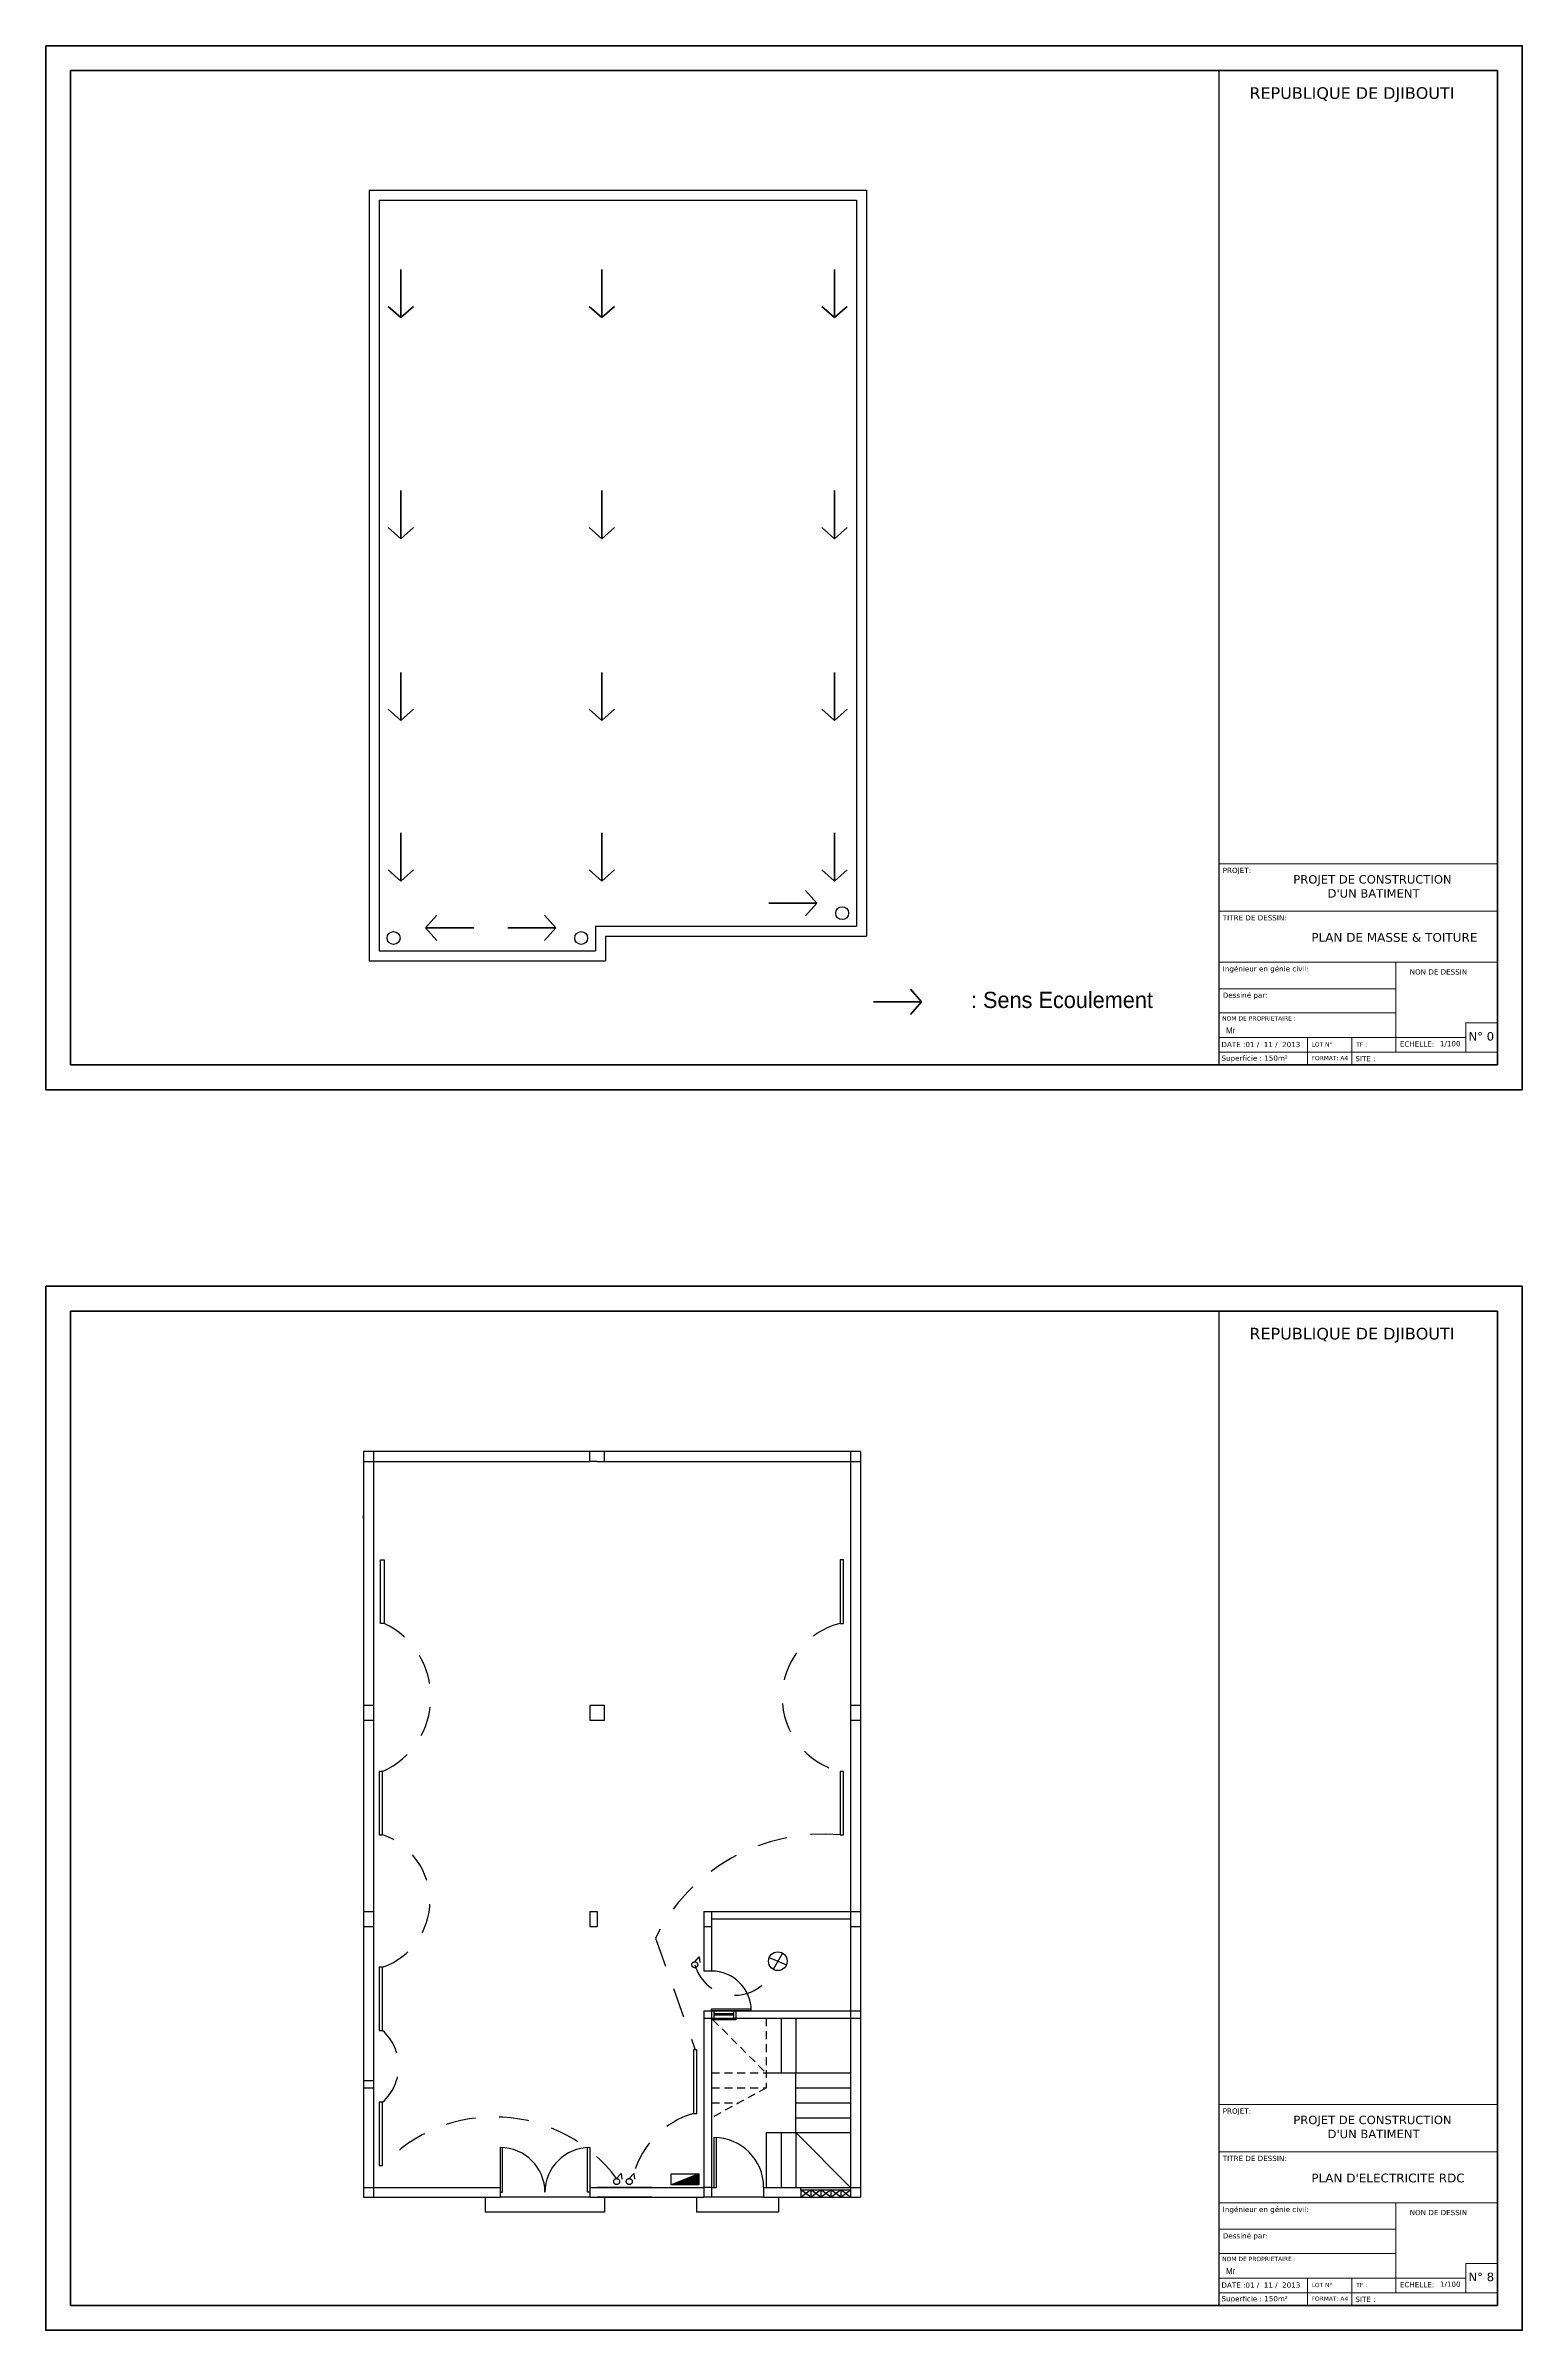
# Model space of a CAD drawing. Extents: x -110 to 3211, y -163 to 893.
# Drawn here: x 2020.37 to 2050.07, y 0.45 to 46.41 of the extents above; entities that cross this region are included whole.
import ezdxf

# ---------------------------------------------------------------- set-up
doc = ezdxf.new("R2010")
doc.units = 0
doc.header["$LTSCALE"] = 0.8
doc.header["$MEASUREMENT"] = 0
doc.linetypes.add('DASHED', pattern=[0.75, 0.5, -0.25])
doc.linetypes.add('JIS_02_0.7', pattern=[1.35, 0.75, -0.6])
doc.layers.get('0').update_dxf_attribs({"color": 5, "linetype": 'CONTINUOUS'})
for name, color, linetype in [('CALQUES2', 1, 'CONTINUOUS'), ('COMBLDG', 7, 'CONTINUOUS'), ('COTATITION', 5, 'CONTINUOUS'), ('ST-SANITAIRE', 180, 'CONTINUOUS'), ('STR', 5, 'CONTINUOUS'), ('WALL', 6, 'CONTINUOUS'), ('électricité', 1, 'CONTINUOUS')]:
    doc.layers.add(name, color=color, linetype=linetype)

msp = doc.modelspace()

# ---------------------------------------------------------------- hatches: boundary and pattern name
at = {"layer": 'WALL'}
h = msp.add_hatch(dxfattribs=at)
h.set_pattern_fill('NET', scale=0.1, angle=45, style=0)
h.set_pattern_definition([(45, (1868.03725, -95.692825), (-0.0088388348, 0.0088388348), []), (135, (1868.03725, -95.692825), (-0.0088388348, -0.0088388348), [])])
h.paths.add_polyline_path([(2034.252, 6.699), (2034.252, 6.729), (2033.76, 6.729), (2033.76, 6.699)])
at = {"layer": 'électricité', "lineweight": 25}
msp.add_hatch(color=256, dxfattribs=at).paths.add_polyline_path([(2033.505, 3.38), (2033.505, 3.604), (2032.95, 3.38)])

# ---------------------------------------------------------------- linework, layer by layer
at = {"color": 5, "lineweight": 40}
for p, q in [((2020.869, 45.907), (2020.869, 25.907)), ((2020.869, 45.907), (2049.569, 45.907)), ((2049.569, 45.907), (2049.569, 25.907)), ((2020.869, 25.907), (2049.569, 25.907)), ((2020.869, 20.953), (2020.869, 0.953)), ((2020.869, 20.953), (2049.569, 20.953)), ((2049.569, 20.953), (2049.569, 0.953)), ((2020.869, 0.953), (2049.569, 0.953))]:
    msp.add_line(p, q, dxfattribs=at)
at = {"color": 5, "lineweight": 100}
for points in [[(2020.369, 46.407), (2050.069, 46.407), (2050.069, 25.407), (2020.369, 25.407)], [(2020.369, 21.453), (2050.069, 21.453), (2050.069, 0.453), (2020.369, 0.453)]]:
    msp.add_lwpolyline(points, close=True, dxfattribs=at)
at = {"layer": 'CALQUES2', "color": 7, "linetype": 'Continuous', "lineweight": 35}
for p, q in [((2027.512, 41.904), (2027.512, 40.937)), ((2031.555, 41.904), (2031.555, 40.937)), ((2036.233, 41.904), (2036.233, 40.937)), ((2027.512, 40.937), (2027.257, 41.162)), ((2027.512, 40.937), (2027.767, 41.162)), ((2031.555, 40.937), (2031.3, 41.162)), ((2031.555, 40.937), (2031.81, 41.162)), ((2036.233, 40.937), (2035.978, 41.162)), ((2036.233, 40.937), (2036.488, 41.162)), ((2027.512, 37.457), (2027.512, 36.489)), ((2031.555, 37.457), (2031.555, 36.489)), ((2036.233, 37.457), (2036.233, 36.489)), ((2027.512, 36.489), (2027.257, 36.714)), ((2027.512, 36.489), (2027.767, 36.714)), ((2031.555, 36.489), (2031.3, 36.714)), ((2031.555, 36.489), (2031.81, 36.714)), ((2036.233, 36.489), (2035.978, 36.714)), ((2036.233, 36.489), (2036.488, 36.714)), ((2027.512, 33.801), (2027.512, 32.834)), ((2031.555, 33.801), (2031.555, 32.834)), ((2036.233, 33.801), (2036.233, 32.834)), ((2027.512, 32.834), (2027.257, 33.059)), ((2027.512, 32.834), (2027.767, 33.059)), ((2031.555, 32.834), (2031.3, 33.059)), ((2031.555, 32.834), (2031.81, 33.059)), ((2036.233, 32.834), (2035.978, 33.059)), ((2036.233, 32.834), (2036.488, 33.059)), ((2027.512, 30.572), (2027.512, 29.605)), ((2031.555, 30.572), (2031.555, 29.605)), ((2036.233, 30.572), (2036.233, 29.605)), ((2027.512, 29.605), (2027.257, 29.829)), ((2027.512, 29.605), (2027.767, 29.829)), ((2031.555, 29.605), (2031.3, 29.829)), ((2031.555, 29.605), (2031.81, 29.829)), ((2035.878, 29.162), (2035.653, 29.417)), ((2036.233, 29.605), (2035.978, 29.829)), ((2036.233, 29.605), (2036.488, 29.829)), ((2034.911, 29.162), (2035.878, 29.162)), ((2035.878, 29.162), (2035.653, 28.907)), ((2028.011, 28.662), (2028.236, 28.917)), ((2028.979, 28.662), (2028.011, 28.662)), ((2028.011, 28.662), (2028.236, 28.407)), ((2029.662, 28.662), (2030.629, 28.662)), ((2030.629, 28.662), (2030.405, 28.917)), ((2030.629, 28.662), (2030.405, 28.407)), ((2037.019, 27.176), (2037.986, 27.176)), ((2037.986, 27.176), (2037.762, 27.431)), ((2037.986, 27.176), (2037.762, 26.921))]:
    msp.add_line(p, q, dxfattribs=at)
at = {"layer": 'COMBLDG', "color": 7, "lineweight": 30}
for p, q in [((2043.97, 25.907), (2043.97, 45.907)), ((2043.97, 0.953), (2043.97, 20.953))]:
    msp.add_line(p, q, dxfattribs=at)
at = {"layer": 'COMBLDG', "color": 7, "lineweight": 9}
for p, q in [((2043.97, 29.949, 0.176), (2049.569, 29.949, -0.565)), ((2043.97, 28.996, 0.176), (2049.569, 28.996, -0.565)), ((2043.97, 27.97, 0.176), (2049.569, 27.97, -0.565)), ((2047.527, 27.97, -0.295), (2047.527, 26.162, -0.532)), ((2043.97, 27.439, 0), (2047.527, 27.439, -0.47)), ((2043.97, 26.951, 0.176), (2047.527, 26.951, -0.295)), ((2048.93, 26.75, -1.065), (2049.569, 26.75, -1.13)), ((2048.93, 26.75, 0), (2048.93, 26.162, 0)), ((2043.97, 26.456), (2048.93, 26.456, -0.5)), ((2045.748, 26.456, 0.039), (2045.748, 25.907, -0.033)), ((2046.638, 25.907, 0), (2046.638, 26.456, 0)), ((2043.97, 26.162, 0), (2049.569, 26.162)), ((2043.97, 4.995, 0.176), (2049.569, 4.995, -0.565)), ((2043.97, 4.042, 0.176), (2049.569, 4.042, -0.565)), ((2043.97, 3.016, 0.176), (2049.569, 3.016, -0.565)), ((2047.527, 3.016, -0.295), (2047.527, 1.208, -0.532)), ((2043.97, 2.485, 0), (2047.527, 2.485, -0.47)), ((2043.97, 1.997, 0.176), (2047.527, 1.997, -0.295)), ((2043.97, 1.502), (2048.93, 1.502, -0.5)), ((2045.748, 1.502, 0.039), (2045.748, 0.953, -0.033)), ((2046.638, 0.953, 0), (2046.638, 1.502, 0)), ((2048.93, 1.797, -1.065), (2049.569, 1.797, -1.13)), ((2048.93, 1.797, 0), (2048.93, 1.208, 0)), ((2043.97, 1.208, 0), (2049.569, 1.208))]:
    msp.add_line(p, q, dxfattribs=at)
at = {"layer": 'ST-SANITAIRE', "ltscale": 0.3}
for centre in [(2036.389, 28.958), (2027.366, 28.458), (2031.14, 28.458)]:
    msp.add_circle(centre, 0.13, dxfattribs=at)
at = {"layer": 'STR', "color": 252, "linetype": 'DASHED', "ltscale": 0.4}
for p, q in [((2033.79, 6.699), (2034.86, 5.629)), ((2034.86, 6.729), (2034.86, 5.329)), ((2033.76, 5.629), (2034.86, 5.629)), ((2033.76, 5.329), (2034.86, 5.329)), ((2034.86, 5.329), (2033.76, 4.729)), ((2033.76, 5.029), (2034.31, 5.029))]:
    msp.add_line(p, q, dxfattribs=at)
at = {"layer": 'STR', "color": 252}
for p, q in [((2035.16, 6.729), (2035.16, 5.629)), ((2035.46, 6.729), (2035.46, 5.629)), ((2034.86, 5.629), (2036.56, 5.629)), ((2035.46, 4.429), (2035.46, 5.629)), ((2035.46, 5.329), (2036.56, 5.329)), ((2035.46, 5.029), (2036.56, 5.029)), ((2035.46, 4.729), (2036.56, 4.729)), ((2034.86, 4.429), (2036.56, 4.429)), ((2034.86, 4.429), (2034.86, 3.329)), ((2035.16, 4.429), (2035.16, 3.329)), ((2035.46, 4.429), (2035.46, 3.329)), ((2035.46, 4.429), (2036.56, 3.329)), ((2029.211, 3.129), (2029.211, 2.829)), ((2031.611, 2.829), (2029.211, 2.829)), ((2031.311, 3.129), (2029.511, 3.129)), ((2031.611, 3.129), (2031.611, 2.829)), ((2033.46, 3.129), (2033.46, 2.829)), ((2035.11, 2.829), (2033.46, 2.829)), ((2034.81, 3.129), (2033.76, 3.129)), ((2035.11, 3.129), (2035.11, 2.829))]:
    msp.add_line(p, q, dxfattribs=at)
at = {"layer": 'WALL', "color": 7}
for p, q in [((2026.878, 43.498), (2026.878, 27.998)), ((2026.878, 43.498), (2036.878, 43.498)), ((2027.078, 43.298), (2027.078, 28.198)), ((2027.078, 43.298), (2036.678, 43.298)), ((2036.678, 43.298), (2036.678, 28.698)), ((2036.878, 43.498), (2036.878, 28.498)), ((2031.429, 28.698), (2036.678, 28.698)), ((2031.429, 28.698), (2031.429, 28.198)), ((2031.629, 28.498), (2036.878, 28.498)), ((2031.629, 28.498), (2031.629, 27.998)), ((2027.078, 28.198), (2031.429, 28.198)), ((2026.878, 27.998), (2031.629, 27.998)), ((2026.76, 18.129), (2026.76, 3.129)), ((2026.76, 18.129), (2026.76, 4.304)), ((2036.76, 18.129), (2026.76, 18.129)), ((2026.76, 17.929), (2031.311, 17.929)), ((2026.96, 18.129), (2026.96, 3.129)), ((2031.311, 17.929), (2031.311, 18.129)), ((2031.461, 17.929), (2031.311, 17.929)), ((2031.461, 17.929), (2036.76, 17.929)), ((2031.611, 17.929), (2031.611, 18.129)), ((2036.56, 18.129), (2036.56, 7.779)), ((2036.76, 18.129), (2036.76, 7.779)), ((2026.76, 16.929), (2026.76, 16.854)), ((2026.76, 16.929), (2026.76, 16.854)), ((2026.76, 16.779), (2026.76, 16.854)), ((2026.76, 16.779), (2026.76, 16.854)), ((2026.76, 13.029), (2026.96, 13.029)), ((2031.311, 13.029), (2031.611, 13.029)), ((2031.311, 13.029), (2031.311, 12.729)), ((2031.611, 12.729), (2031.611, 13.029)), ((2036.56, 13.029), (2036.76, 13.029)), ((2026.76, 12.729), (2026.96, 12.729)), ((2031.311, 12.729), (2031.611, 12.729)), ((2036.56, 12.729), (2036.76, 12.729)), ((2026.76, 8.879), (2026.96, 8.879)), ((2031.311, 8.879), (2031.461, 8.879)), ((2031.311, 8.879), (2031.311, 8.579)), ((2031.311, 8.879), (2031.311, 8.579)), ((2031.461, 8.879), (2031.461, 8.579)), ((2031.461, 8.879), (2031.461, 8.579)), ((2033.61, 8.879), (2036.76, 8.879)), ((2033.61, 8.879), (2033.61, 7.679)), ((2033.76, 8.879), (2033.76, 7.679)), ((2026.76, 8.579), (2026.96, 8.579)), ((2031.311, 8.579), (2031.461, 8.579)), ((2033.61, 8.579), (2033.76, 8.579)), ((2033.76, 8.729), (2036.56, 8.729)), ((2036.56, 8.579), (2036.76, 8.579)), ((2033.76, 7.679), (2033.61, 7.679)), ((2036.56, 7.779), (2036.56, 3.279)), ((2036.76, 7.779), (2036.76, 3.129)), ((2033.76, 6.879), (2033.76, 6.919)), ((2033.76, 6.919), (2034.559, 6.919)), ((2033.61, 6.879), (2036.76, 6.879)), ((2033.61, 6.879), (2033.61, 3.129)), ((2033.61, 6.729), (2036.76, 6.729)), ((2033.76, 6.879), (2033.76, 3.129)), ((2034.56, 6.879), (2033.76, 6.879)), ((2034.252, 6.699), (2033.76, 6.699)), ((2033.81, 6.879), (2033.81, 6.729)), ((2034.202, 6.819), (2033.81, 6.819)), ((2034.202, 6.789), (2033.81, 6.789)), ((2034.202, 6.879), (2034.202, 6.729)), ((2034.252, 6.879), (2034.252, 6.729)), ((2034.252, 6.729), (2034.252, 6.699)), ((2026.76, 5.479), (2026.96, 5.479)), ((2026.76, 5.329), (2026.96, 5.329)), ((2033.81, 4.329), (2033.81, 3.329)), ((2033.86, 3.329), (2033.86, 4.327)), ((2029.511, 4.129), (2029.511, 3.229)), ((2029.556, 3.229), (2029.556, 4.128)), ((2031.266, 3.229), (2031.266, 4.128)), ((2031.311, 4.129), (2031.311, 3.229)), ((2026.76, 3.329), (2029.511, 3.329)), ((2029.511, 3.329), (2029.511, 3.129)), ((2029.511, 3.229), (2029.556, 3.229)), ((2031.311, 3.229), (2031.266, 3.229)), ((2031.311, 3.329), (2033.61, 3.329)), ((2031.311, 3.329), (2031.311, 3.129)), ((2032.56, 3.329), (2031.461, 3.329)), ((2033.56, 3.329), (2033.61, 3.329)), ((2033.76, 3.329), (2033.61, 3.329)), ((2033.76, 3.329), (2033.81, 3.329)), ((2033.81, 3.329), (2033.86, 3.329)), ((2034.81, 3.329), (2036.76, 3.329)), ((2034.81, 3.329), (2034.81, 3.129)), ((2035.56, 3.279), (2035.56, 3.329)), ((2035.56, 3.279), (2035.56, 3.129)), ((2035.56, 3.129), (2035.755, 3.279)), ((2035.76, 3.129), (2035.56, 3.279)), ((2035.56, 3.279), (2036.56, 3.279)), ((2035.76, 3.279), (2035.76, 3.129)), ((2035.76, 3.129), (2035.955, 3.279)), ((2035.96, 3.129), (2035.76, 3.279)), ((2035.96, 3.279), (2035.96, 3.129)), ((2035.96, 3.129), (2036.155, 3.279)), ((2036.16, 3.129), (2035.96, 3.279)), ((2036.16, 3.279), (2036.16, 3.129)), ((2036.16, 3.129), (2036.355, 3.279)), ((2036.36, 3.129), (2036.16, 3.279)), ((2036.36, 3.279), (2036.36, 3.129)), ((2036.36, 3.129), (2036.555, 3.279)), ((2036.56, 3.129), (2036.36, 3.279)), ((2036.56, 3.279), (2036.56, 3.129)), ((2026.76, 3.129), (2029.511, 3.129)), ((2031.311, 3.129), (2033.61, 3.129)), ((2032.56, 3.129), (2031.461, 3.129)), ((2033.76, 3.129), (2033.61, 3.129)), ((2034.81, 3.129), (2036.61, 3.129)), ((2036.61, 3.129), (2036.76, 3.129)), ((2036.61, 3.129), (2036.76, 3.129)), ((2036.61, 3.129), (2036.76, 3.129))]:
    msp.add_line(p, q, dxfattribs=at)
for centre, radius, start, end in [((2033.76, 6.879), 0.8, 0, 90), ((2033.81, 3.329), 1, 0, 90), ((2029.511, 3.229), 0.9, 0, 90), ((2031.311, 3.229), 0.9, 90, 180)]:
    msp.add_arc(centre, radius, start, end, dxfattribs=at)
at = {"layer": 'électricité', "linetype": 'JIS_02_0.7'}
for p, q in [((2032.633, 8.343), (2033.432, 6.093)), ((2033.424, 7.865), (2033.513, 7.966)), ((2033.424, 7.865), (2033.513, 7.966)), ((2033.513, 7.966), (2033.526, 7.852)), ((2033.513, 7.966), (2033.526, 7.852)), ((2031.853, 3.505), (2031.942, 3.605)), ((2031.942, 3.605), (2031.955, 3.492)), ((2032.107, 3.505), (2032.196, 3.605)), ((2032.196, 3.605), (2032.209, 3.492))]:
    msp.add_line(p, q, dxfattribs=at)
at = {"layer": 'électricité'}
for p, q in [((2034.924, 7.953), (2035.267, 7.802)), ((2035.186, 8.042), (2035.004, 7.714))]:
    msp.add_line(p, q, dxfattribs=at)
at = {"layer": 'électricité', "lineweight": 25}
msp.add_line((2033.505, 3.604), (2032.95, 3.38), dxfattribs=at)
at = {"layer": 'électricité'}
for points in [[(2027.174, 15.949), (2027.174, 14.673), (2027.103, 14.673), (2027.103, 15.949), (2027.174, 15.949)], [(2036.346, 15.949), (2036.346, 14.673), (2036.417, 14.673), (2036.417, 15.949), (2036.346, 15.949)], [(2027.074, 11.695), (2027.074, 10.418), (2027.145, 10.418), (2027.145, 11.695), (2027.074, 11.695)], [(2036.346, 11.695), (2036.346, 10.418), (2036.417, 10.418), (2036.417, 11.695), (2036.346, 11.695)], [(2027.074, 7.759), (2027.074, 6.483), (2027.145, 6.483), (2027.145, 7.759), (2027.074, 7.759)], [(2033.396, 6.093), (2033.396, 4.816), (2033.467, 4.816), (2033.467, 6.093), (2033.396, 6.093)], [(2027.074, 5.044), (2027.074, 3.767), (2027.145, 3.767), (2027.145, 5.044), (2027.074, 5.044)]]:
    msp.add_lwpolyline(points, dxfattribs=at)
at = {"layer": 'électricité', "lineweight": 25}
msp.add_lwpolyline([(2032.95, 3.604), (2033.505, 3.604), (2033.505, 3.38), (2032.95, 3.38)], close=True, dxfattribs=at)
at = {"layer": 'électricité', "linetype": 'JIS_02_0.7'}
for centre in [(2033.424, 7.806), (2033.424, 7.806), (2031.853, 3.445), (2032.107, 3.445)]:
    msp.add_circle(centre, 0.0596, dxfattribs=at)
at = {"layer": 'électricité'}
msp.add_circle((2035.095, 7.878), 0.188, dxfattribs=at)
at = {"layer": 'électricité', "linetype": 'JIS_02_0.7'}
for centre, radius, start, end in [((2026.478, 13.19), 1.638, 294.0462, 64.7617), ((2036.713, 13.183), 1.532, 103.7348, 256.1693), ((2026.693, 9.089), 1.404, 288.7794, 71.1131), ((2036.006, 6.665), 3.768, 84.7874, 153.5536), ((2034.23, 8.029), 0.836, 195.5228, 337.8182), ((2026.509, 5.763), 0.96, 311.4592, 48.5408), ((2029.39, 1.682), 3.064, 36.509, 137.1069), ((2033.891, 3.123), 1.762, 106.2153, 164.1147)]:
    msp.add_arc(centre, radius, start, end, dxfattribs=at)

# ---------------------------------------------------------------- texts
at = {"layer": 'COMBLDG', "color": 7, "lineweight": 9, "attachment_point": 1}
for s, insert, char_height, width in [('\\pi1.6214;{\\fVerdana|b0|i0|c0|p34;REPUBLIQUE DE DJIBOUTI}', (2042.959, 45.572, -0.623), 0.23381, 7.52173), ('{\\fVerdana|b0|i0|c0|p34;\\C55;PROJET:}', (2044.044, 29.871, -0.147), 0.10489, 11.75043), ("\\pi1.5704;{\\fVerdana|b0|i0|c0|p34;PROJET DE CONSTRUCTION \\P\\pi2.259;D'UN BATIMENT }", (2043.893, 29.723, 0.603), 0.16932, 6.38547), ('{\\fVerdana|b0|i0|c0|p34;\\C55;TITRE DE DESSIN:}', (2044.044, 28.918, -0.147), 0.10489, 11.75043), ('{\\fVerdana|b0|i0|c0|p34;PLAN DE MASSE & TOITURE}', (2045.826, 28.559, -0.663), 0.17573, 5.65342), ('{\\fVerdana|b0|i0|c0|p34;\\C55;Ingénieur en génie civil:}', (2044.044, 27.892, -0.147), 0.10489, 11.75043), ('{\\fVerdana|b0|i0|c0|p34;NON DE DESSIN}', (2047.804, 27.829, -0.478), 0.10489, 11.75043), ('{\\fVerdana|b0|i0|c0|p34;\\C55;Dessiné par:}', (2044.045, 27.361, -0.323), 0.10489, 11.75043), ('{\\fVerdana|b0|i0|c0|p34;\\C55;NOM DE PROPRIETAIRE :}', (2044.032, 26.886, -0.094), 0.08772, 9.82617), ('{\\fArial|b0|i0|c0|p34; \\fColonna MT|b0|i0|c0|p82; \\H1.143x;Mr }', (2044.028, 26.66, -0.176), 0.10489, 11.75043), ('{\\fVerdana|b0|i0|c0|p34;DATE :01 /  11 /  2013}', (2044.018, 26.369, -0.323), 0.10489, 11.75043), ('{\\fVerdana|b0|i0|c0|p34;LOT N° }', (2045.831, 26.362, -0.228), 0.08651, 9.69138), ('{\\fVerdana|b0|i0|c0|p34;TF : }', (2046.73, 26.362, -0.267), 0.08651, 9.69138), ('{\\fVerdana|b0|i0|c0|p34;ECHELLE:}', (2047.607, 26.379, -0.668), 0.10489, 11.75043), ('{\\fVerdana|b0|i0|c0|p34;1/100}', (2048.412, 26.387, -0.565), 0.10489, 11.75043), ('{\\fVerdana|b0|i0|c0|p34;N° 0}', (2048.987, 26.566, -0.12), 0.1704, 19.08879), ('{\\fVerdana|b0|i0|c0|p34;Superficie : 150m²}', (2044.018, 26.094, -0.32), 0.10489, 11.75043), ('{\\fVerdana|b0|i0|c0|p34;FORMAT: A4}', (2045.831, 26.087, -0.264), 0.08651, 9.69138), ('{\\fVerdana|b0|i0|c0|p34;SITE : }', (2046.712, 26.084, -0.323), 0.10489, 11.75043), ('\\pi1.6214;{\\fVerdana|b0|i0|c0|p34;REPUBLIQUE DE DJIBOUTI}', (2042.959, 20.618, -0.623), 0.23381, 7.52173), ('{\\fVerdana|b0|i0|c0|p34;\\C55;PROJET:}', (2044.044, 4.917, -0.147), 0.10489, 11.75043), ("\\pi1.5704;{\\fVerdana|b0|i0|c0|p34;PROJET DE CONSTRUCTION \\P\\pi2.259;D'UN BATIMENT }", (2043.893, 4.77, 0.603), 0.16932, 6.38547), ('{\\fVerdana|b0|i0|c0|p34;\\C55;TITRE DE DESSIN:}', (2044.044, 3.964, -0.147), 0.10489, 11.75043), ("{\\fVerdana|b0|i0|c0|p34;PLAN D'ELECTRICITE RDC}", (2045.826, 3.605, -0.098), 0.17573, 5.65342), ('{\\fVerdana|b0|i0|c0|p34;\\C55;Ingénieur en génie civil:}', (2044.044, 2.938, -0.147), 0.10489, 11.75043), ('{\\fVerdana|b0|i0|c0|p34;NON DE DESSIN}', (2047.804, 2.875, -0.478), 0.10489, 11.75043), ('{\\fVerdana|b0|i0|c0|p34;\\C55;Dessiné par:}', (2044.045, 2.407, -0.323), 0.10489, 11.75043), ('{\\fVerdana|b0|i0|c0|p34;\\C55;NOM DE PROPRIETAIRE :}', (2044.032, 1.932, -0.094), 0.08772, 9.82617), ('{\\fVerdana|b0|i0|c0|p34;DATE :01 /  11 /  2013}', (2044.018, 1.415, -0.323), 0.10489, 11.75043), ('{\\fArial|b0|i0|c0|p34; \\fColonna MT|b0|i0|c0|p82; \\H1.143x;Mr }', (2044.028, 1.706, -0.176), 0.10489, 11.75043), ('{\\fVerdana|b0|i0|c0|p34;LOT N° }', (2045.831, 1.408, -0.228), 0.08651, 9.69138), ('{\\fVerdana|b0|i0|c0|p34;TF : }', (2046.73, 1.408, -0.267), 0.08651, 9.69138), ('{\\fVerdana|b0|i0|c0|p34;ECHELLE:}', (2047.607, 1.425, -0.668), 0.10489, 11.75043), ('{\\fVerdana|b0|i0|c0|p34;1/100}', (2048.412, 1.433, -0.565), 0.10489, 11.75043), ('{\\fVerdana|b0|i0|c0|p34;N° 8}', (2048.987, 1.613, -0.12), 0.1704, 19.08879), ('{\\fVerdana|b0|i0|c0|p34;Superficie : 150m²}', (2044.018, 1.141, -0.32), 0.10489, 11.75043), ('{\\fVerdana|b0|i0|c0|p34;FORMAT: A4}', (2045.831, 1.133, -0.264), 0.08651, 9.69138), ('{\\fVerdana|b0|i0|c0|p34;SITE : }', (2046.712, 1.13, -0.323), 0.10489, 11.75043)]:
    msp.add_mtext(s, dxfattribs=dict(at, insert=insert, char_height=char_height, width=width))
at = {"layer": 'COTATITION', "ltscale": 0.3, "insert": (2040.81, 27.211), "char_height": 0.32605, "attachment_point": 5}
msp.add_mtext(': Sens Ecoulement ', dxfattribs=at)

doc.saveas('drawing.dxf')
